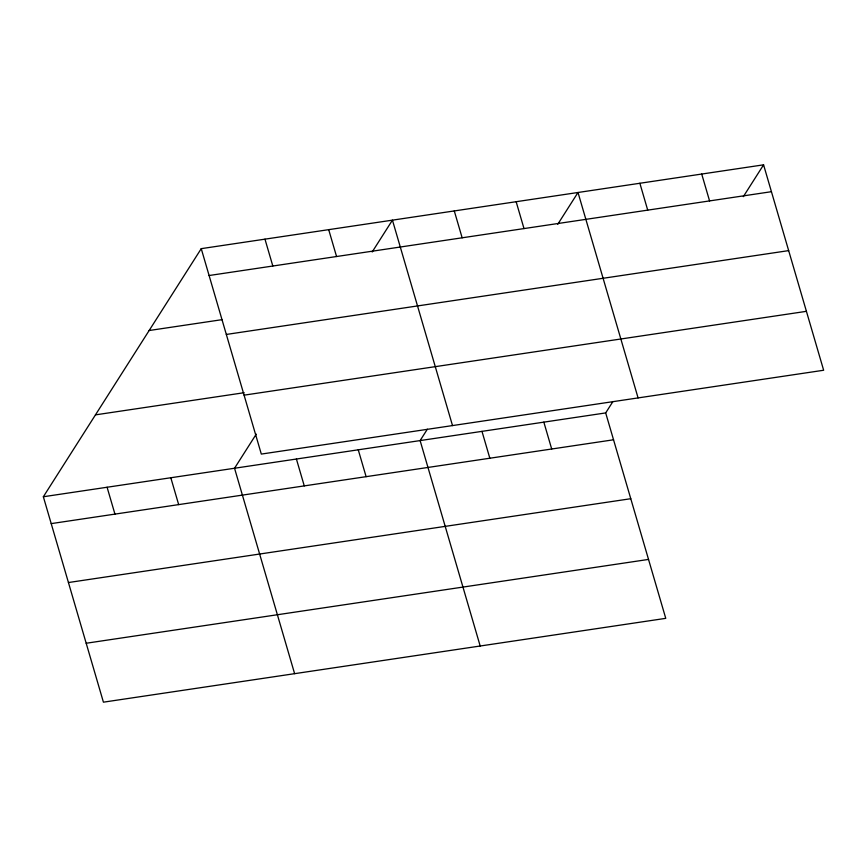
<?xml version="1.0" encoding="UTF-8"?>
<svg xmlns="http://www.w3.org/2000/svg" width="867" height="867" viewBox="0 0 867 867"><rect width="100%" height="100%" fill="white"/><g stroke="black" fill="none" stroke-linecap="round" stroke-linejoin="round"><path stroke-width="1.3" d="M612.926 401.54L605.686 412.92L665.758 618.344L103.422 702.172L43.35 496.748L201.242 248.656L763.578 164.828L823.65 370.252L261.314 454.08L201.242 248.656M256.253 434.129L234.545 468.245L294.617 673.67M372.171 251.994L392.437 220.153L452.509 425.589M427.355 429.208L420.116 440.577L480.188 646.013M557.741 224.325L578.007 192.485L638.079 397.92M743.312 196.668L763.578 164.828M209.099 275.522L771.435 191.694M149.135 330.522L222.158 319.641M226.33 334.445L788.667 250.617M95.457 414.87L244.158 392.708M244.082 395.157L806.418 311.329M43.35 496.748L605.686 412.92M51.207 523.614L613.543 439.786M68.439 582.537L630.775 498.709M86.191 643.249L648.527 559.421M701.717 174.05L709.574 200.916M639.868 183.262L647.714 210.139M516.147 201.708L524.004 228.574M543.837 422.131L551.694 449.008M454.286 210.93L462.144 237.796M481.976 431.354L489.833 458.22M328.701 229.657L336.559 256.524M358.255 449.8L366.112 476.666M264.966 239.151L272.823 266.017M296.406 459.022L304.263 485.888M170.81 477.739L178.667 504.605M107.085 487.243L114.943 514.109"/></g></svg>
